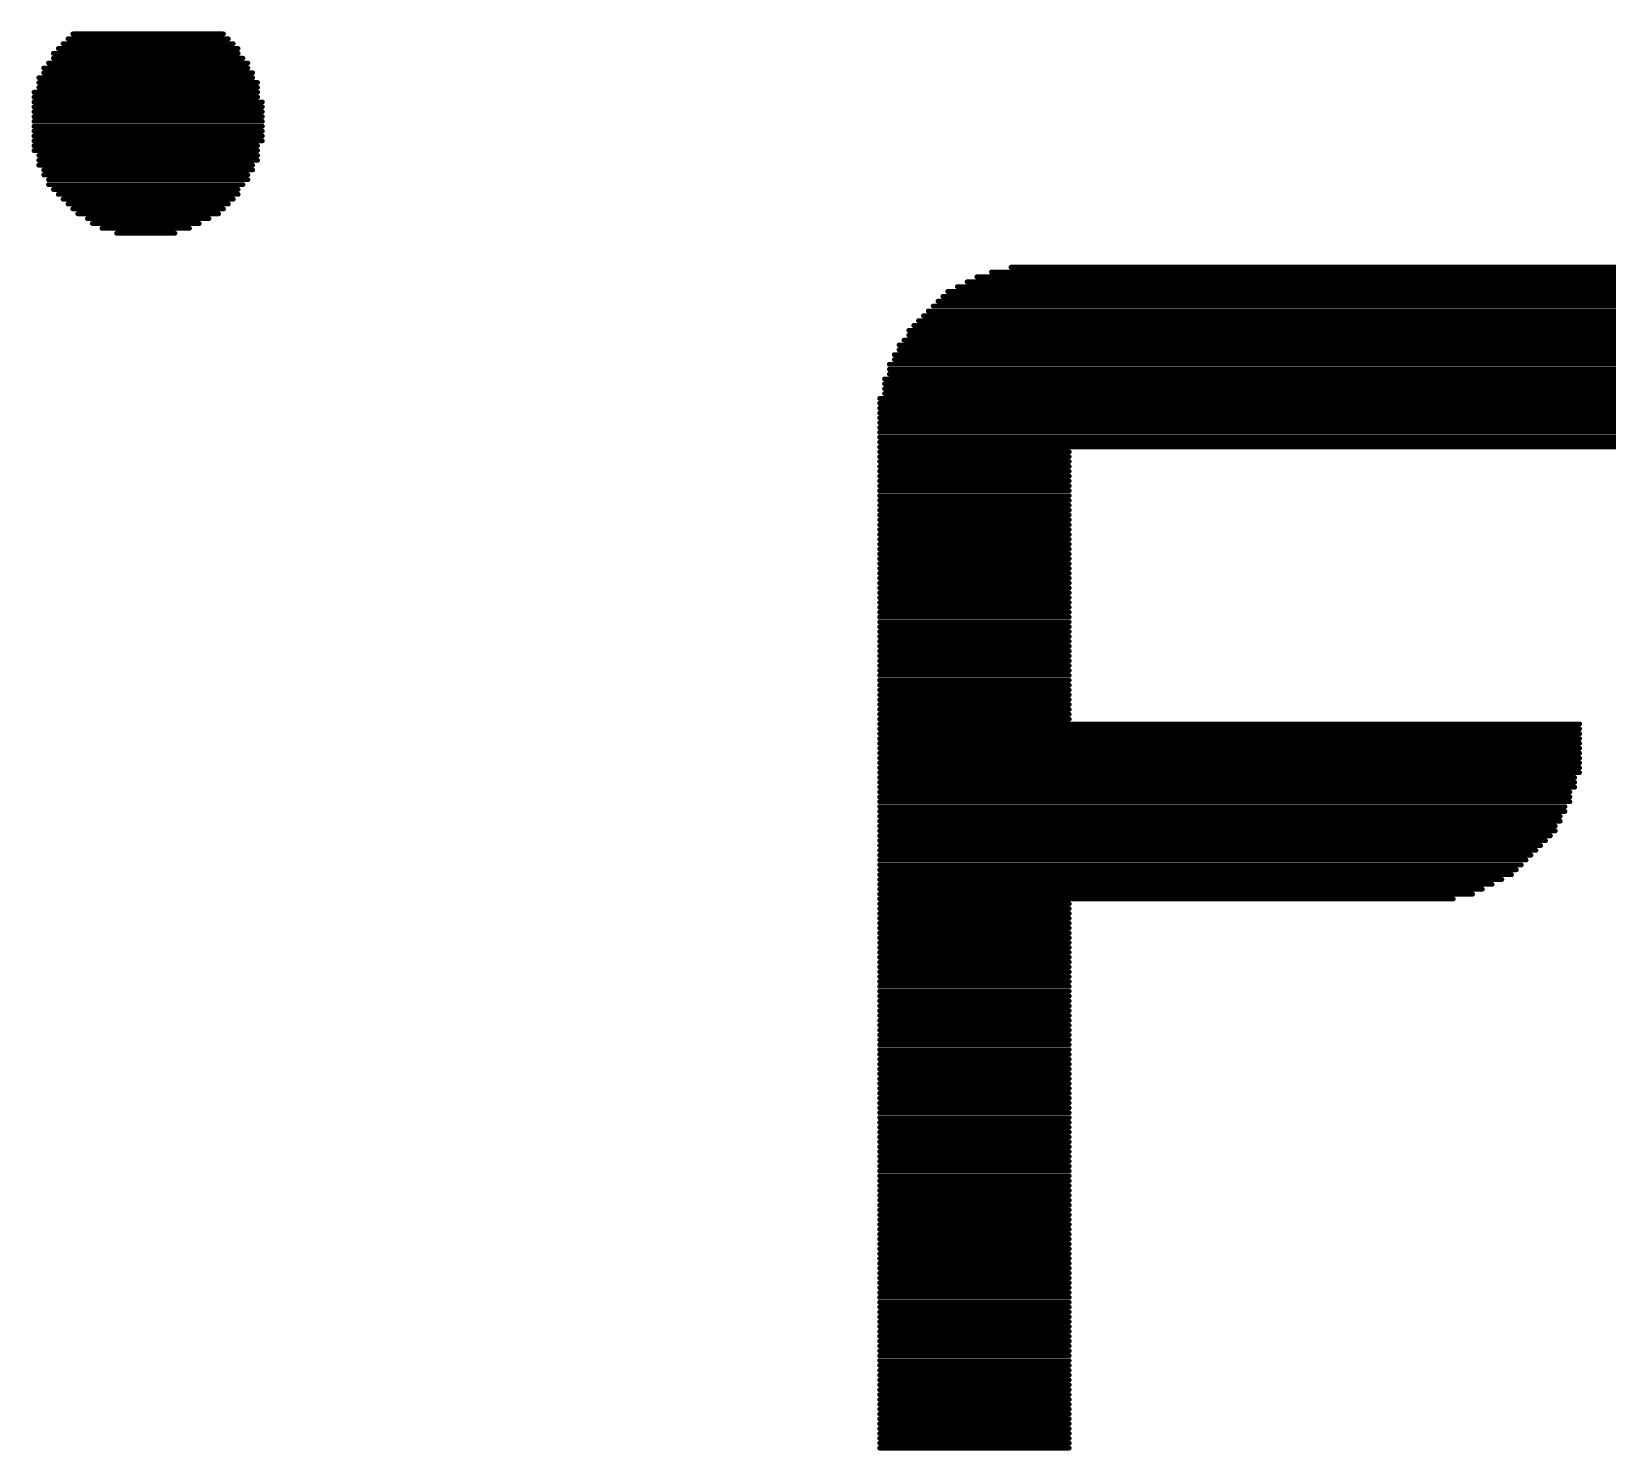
# Model space of a CAD drawing. Header units: millimetres. Extents: x 45 to 209, y 90 to 189.
# Drawn here: x 140.1 to 142.158, y 95.464 to 97.318 of the extents above; entities that cross this region are included whole.
import ezdxf

# ---------------------------------------------------------------- set-up
doc = ezdxf.new("R2010")
doc.units = ezdxf.units.MM
doc.layers.add('TopOverlay', color=2, linetype='Continuous')

# ---------------------------------------------------------------- blocks, each defined once
blk = doc.blocks.new('5394DE47_A0E8_4329_8464_7791B7C19310_63')
at = {"layer": 'TopOverlay', "const_width": 0.00635}
for points in [[(6.4277, 3.153), (6.6373, 3.153)], [(6.4341, 3.1594), (6.6309, 3.1594)], [(6.4087, 3.134), (6.65, 3.134)], [(6.4087, 3.1276), (6.6563, 3.1276)], [(6.415, 3.1403), (6.65, 3.1403)], [(6.4214, 3.1467), (6.6436, 3.1467)], [(6.396, 3.1149), (6.6627, 3.1149)], [(6.396, 3.1086), (6.669, 3.1086)], [(6.4023, 3.1213), (6.6627, 3.1213)], [(6.3896, 3.1022), (6.669, 3.1022)], [(6.3896, 3.0959), (6.6754, 3.0959)], [(6.3896, 3.0895), (6.6754, 3.0895)], [(6.3833, 3.0832), (6.6754, 3.0832)], [(6.3833, 3.0768), (6.6754, 3.0768)], [(6.3833, 3.0705), (6.6817, 3.0705)], [(6.3833, 3.0641), (6.6817, 3.0641)], [(6.3833, 3.0578), (6.6817, 3.0578)], [(6.3833, 3.0514), (6.6817, 3.0514)], [(6.3833, 3.0451), (6.6817, 3.0451)], [(6.3833, 3.0387), (6.6817, 3.0387)], [(6.3833, 3.0324), (6.6817, 3.0324)], [(6.3833, 3.026), (6.6817, 3.026)], [(6.3833, 3.0197), (6.6817, 3.0197)], [(6.3833, 3.0133), (6.6754, 3.0133)], [(6.3833, 3.007), (6.6754, 3.007)], [(6.3896, 3.0006), (6.6754, 3.0006)], [(6.3896, 2.9943), (6.6754, 2.9943)], [(6.3896, 2.9879), (6.669, 2.9879)], [(6.396, 2.9816), (6.669, 2.9816)], [(6.396, 2.9752), (6.6627, 2.9752)], [(6.4023, 2.9689), (6.6627, 2.9689)], [(6.4023, 2.9625), (6.6563, 2.9625)], [(6.4087, 2.9562), (6.65, 2.9562)], [(6.415, 2.9498), (6.65, 2.9498)], [(6.4214, 2.9435), (6.6436, 2.9435)], [(6.4277, 2.9371), (6.6373, 2.9371)], [(6.4341, 2.9308), (6.6309, 2.9308)], [(6.4404, 2.9244), (6.6246, 2.9244)], [(6.4531, 2.9181), (6.6119, 2.9181)], [(6.4595, 2.9117), (6.5992, 2.9117)], [(6.4722, 2.9054), (6.5865, 2.9054)], [(6.4912, 2.899), (6.5674, 2.899)], [(7.6152, 2.8419), (8.6058, 2.8419)], [(7.6342, 2.8482), (8.6058, 2.8482)], [(7.6596, 2.8546), (8.5994, 2.8546)], [(7.5771, 2.8228), (8.6058, 2.8228)], [(7.5898, 2.8292), (8.6058, 2.8292)], [(7.6025, 2.8355), (8.6058, 2.8355)], [(7.5517, 2.7974), (8.6058, 2.7974)], [(7.558, 2.8038), (8.6058, 2.8038)], [(7.5644, 2.8101), (8.6058, 2.8101)], [(7.5707, 2.8165), (8.6058, 2.8165)], [(7.5326, 2.7784), (8.6058, 2.7784)], [(7.539, 2.7847), (8.6058, 2.7847)], [(7.5453, 2.7911), (8.6058, 2.7911)], [(7.5199, 2.7593), (8.6058, 2.7593)], [(7.5263, 2.772), (8.6058, 2.772)], [(7.5263, 2.7657), (8.6058, 2.7657)], [(7.5072, 2.7403), (8.6058, 2.7403)], [(7.5136, 2.753), (8.6058, 2.753)], [(7.5136, 2.7466), (8.6058, 2.7466)], [(7.5009, 2.7276), (8.6058, 2.7276)], [(7.5009, 2.7212), (8.6058, 2.7212)], [(7.5009, 2.7149), (8.6058, 2.7149)], [(7.5072, 2.7339), (8.6058, 2.7339)], [(7.4945, 2.7085), (8.6058, 2.7085)], [(7.4945, 2.7022), (8.6058, 2.7022)], [(7.4945, 2.6958), (8.6058, 2.6958)], [(7.4882, 2.6831), (8.6058, 2.6831)], [(7.4882, 2.6768), (8.6058, 2.6768)], [(7.4945, 2.6895), (8.6058, 2.6895)], [(7.4882, 2.6704), (8.6058, 2.6704)], [(7.4882, 2.6641), (8.6058, 2.6641)], [(7.4882, 2.6577), (8.6058, 2.6577)], [(7.4882, 2.6514), (8.6058, 2.6514)], [(7.4882, 2.645), (8.6058, 2.645)], [(7.4882, 2.6387), (8.6058, 2.6387)], [(7.4882, 2.6323), (8.6058, 2.6323)], [(7.4882, 2.626), (8.6058, 2.626)], [(7.4882, 2.6196), (8.6058, 2.6196)], [(7.4882, 2.6133), (7.7358, 2.6133)], [(7.4882, 2.6069), (7.7358, 2.6069)], [(7.4882, 2.6006), (7.7358, 2.6006)], [(7.4882, 2.5942), (7.7358, 2.5942)], [(7.4882, 2.5879), (7.7358, 2.5879)], [(7.4882, 2.5815), (7.7358, 2.5815)], [(7.4882, 2.5752), (7.7358, 2.5752)], [(7.4882, 2.5688), (7.7358, 2.5688)], [(7.4882, 2.5625), (7.7358, 2.5625)], [(7.4882, 2.5561), (7.7358, 2.5561)], [(7.4882, 2.5498), (7.7358, 2.5498)], [(7.4882, 2.5434), (7.7358, 2.5434)], [(7.4882, 2.5371), (7.7358, 2.5371)], [(7.4882, 2.5307), (7.7358, 2.5307)], [(7.4882, 2.5244), (7.7358, 2.5244)], [(7.4882, 2.518), (7.7358, 2.518)], [(7.4882, 2.5117), (7.7358, 2.5117)], [(7.4882, 2.5053), (7.7358, 2.5053)], [(7.4882, 2.499), (7.7358, 2.499)], [(7.4882, 2.4926), (7.7358, 2.4926)], [(7.4882, 2.4863), (7.7358, 2.4863)], [(7.4882, 2.4799), (7.7358, 2.4799)], [(7.4882, 2.4736), (7.7358, 2.4736)], [(7.4882, 2.4672), (7.7358, 2.4672)], [(7.4882, 2.4609), (7.7358, 2.4609)], [(7.4882, 2.4545), (7.7358, 2.4545)], [(7.4882, 2.4482), (7.7358, 2.4482)], [(7.4882, 2.4418), (7.7358, 2.4418)], [(7.4882, 2.4355), (7.7358, 2.4355)], [(7.4882, 2.4291), (7.7358, 2.4291)], [(7.4882, 2.4228), (7.7358, 2.4228)], [(7.4882, 2.4164), (7.7358, 2.4164)], [(7.4882, 2.4101), (7.7358, 2.4101)], [(7.4882, 2.4037), (7.7358, 2.4037)], [(7.4882, 2.3974), (7.7358, 2.3974)], [(7.4882, 2.391), (7.7358, 2.391)], [(7.4882, 2.3847), (7.7358, 2.3847)], [(7.4882, 2.3783), (7.7358, 2.3783)], [(7.4882, 2.372), (7.7358, 2.372)], [(7.4882, 2.3656), (7.7358, 2.3656)], [(7.4882, 2.3593), (7.7358, 2.3593)], [(7.4882, 2.3529), (7.7358, 2.3529)], [(7.4882, 2.3466), (7.7358, 2.3466)], [(7.4882, 2.3402), (7.7358, 2.3402)], [(7.4882, 2.3339), (7.7358, 2.3339)], [(7.4882, 2.3275), (7.7358, 2.3275)], [(7.4882, 2.3212), (7.7358, 2.3212)], [(7.4882, 2.3148), (7.7358, 2.3148)], [(7.4882, 2.3085), (7.7358, 2.3085)], [(7.4882, 2.3021), (7.7358, 2.3021)], [(7.4882, 2.2958), (7.7358, 2.2958)], [(7.4882, 2.2894), (7.7358, 2.2894)], [(7.4882, 2.2831), (7.7358, 2.2831)], [(7.4882, 2.2767), (7.7358, 2.2767)], [(7.4882, 2.2704), (7.7358, 2.2704)], [(7.4882, 2.264), (7.7358, 2.264)], [(7.4882, 2.2577), (8.4026, 2.2577)], [(7.4882, 2.2513), (8.4026, 2.2513)], [(7.4882, 2.245), (8.4026, 2.245)], [(7.4882, 2.2386), (8.4026, 2.2386)], [(7.4882, 2.2323), (8.4026, 2.2323)], [(7.4882, 2.2259), (8.4026, 2.2259)], [(7.4882, 2.2196), (8.4026, 2.2196)], [(7.4882, 2.2132), (8.4026, 2.2132)], [(7.4882, 2.2069), (8.4026, 2.2069)], [(7.4882, 2.2005), (8.4026, 2.2005)], [(7.4882, 2.1942), (8.4026, 2.1942)], [(7.4882, 2.1878), (8.3962, 2.1878)], [(7.4882, 2.1815), (8.3962, 2.1815)], [(7.4882, 2.1751), (8.3962, 2.1751)], [(7.4882, 2.1688), (8.3899, 2.1688)], [(7.4882, 2.1624), (8.3899, 2.1624)], [(7.4882, 2.1561), (8.3899, 2.1561)], [(7.4882, 2.1497), (8.3835, 2.1497)], [(7.4882, 2.1434), (8.3835, 2.1434)], [(7.4882, 2.137), (8.3772, 2.137)], [(7.4882, 2.1307), (8.3772, 2.1307)], [(7.4882, 2.1243), (8.3708, 2.1243)], [(7.4882, 2.118), (8.3708, 2.118)], [(7.4882, 2.1116), (8.3645, 2.1116)], [(7.4882, 2.1053), (8.3581, 2.1053)], [(7.4882, 2.0989), (8.3518, 2.0989)], [(7.4882, 2.0926), (8.3454, 2.0926)], [(7.4882, 2.0862), (8.3391, 2.0862)], [(7.4882, 2.0799), (8.3327, 2.0799)], [(7.4882, 2.0735), (8.3264, 2.0735)], [(7.4882, 2.0672), (8.32, 2.0672)], [(7.4882, 2.0608), (8.3137, 2.0608)], [(7.4882, 2.0545), (8.301, 2.0545)], [(7.4882, 2.0481), (8.2883, 2.0481)], [(7.4882, 2.0418), (8.2756, 2.0418)], [(7.4882, 2.0354), (8.2629, 2.0354)], [(7.4882, 2.0291), (8.2375, 2.0291)], [(7.4882, 2.0227), (7.7358, 2.0227)], [(7.4882, 2.0164), (7.7358, 2.0164)], [(7.4882, 2.01), (7.7358, 2.01)], [(7.4882, 2.0037), (7.7358, 2.0037)], [(7.4882, 1.9973), (7.7358, 1.9973)], [(7.4882, 1.991), (7.7358, 1.991)], [(7.4882, 1.9846), (7.7358, 1.9846)], [(7.4882, 1.9783), (7.7358, 1.9783)], [(7.4882, 1.9719), (7.7358, 1.9719)], [(7.4882, 1.9656), (7.7358, 1.9656)], [(7.4882, 1.9592), (7.7358, 1.9592)], [(7.4882, 1.9529), (7.7358, 1.9529)], [(7.4882, 1.9465), (7.7358, 1.9465)], [(7.4882, 1.9402), (7.7358, 1.9402)], [(7.4882, 1.9338), (7.7358, 1.9338)], [(7.4882, 1.9275), (7.7358, 1.9275)], [(7.4882, 1.9211), (7.7358, 1.9211)], [(7.4882, 1.9148), (7.7358, 1.9148)], [(7.4882, 1.9084), (7.7358, 1.9084)], [(7.4882, 1.9021), (7.7358, 1.9021)], [(7.4882, 1.8957), (7.7358, 1.8957)], [(7.4882, 1.8894), (7.7358, 1.8894)], [(7.4882, 1.883), (7.7358, 1.883)], [(7.4882, 1.8767), (7.7358, 1.8767)], [(7.4882, 1.8703), (7.7358, 1.8703)], [(7.4882, 1.864), (7.7358, 1.864)], [(7.4882, 1.8576), (7.7358, 1.8576)], [(7.4882, 1.8513), (7.7358, 1.8513)], [(7.4882, 1.8449), (7.7358, 1.8449)], [(7.4882, 1.8386), (7.7358, 1.8386)], [(7.4882, 1.8322), (7.7358, 1.8322)], [(7.4882, 1.8259), (7.7358, 1.8259)], [(7.4882, 1.8195), (7.7358, 1.8195)], [(7.4882, 1.8132), (7.7358, 1.8132)], [(7.4882, 1.8068), (7.7358, 1.8068)], [(7.4882, 1.8005), (7.7358, 1.8005)], [(7.4882, 1.7941), (7.7358, 1.7941)], [(7.4882, 1.7878), (7.7358, 1.7878)], [(7.4882, 1.7814), (7.7358, 1.7814)], [(7.4882, 1.7751), (7.7358, 1.7751)], [(7.4882, 1.7687), (7.7358, 1.7687)], [(7.4882, 1.7624), (7.7358, 1.7624)], [(7.4882, 1.756), (7.7358, 1.756)], [(7.4882, 1.7497), (7.7358, 1.7497)], [(7.4882, 1.7433), (7.7358, 1.7433)], [(7.4882, 1.737), (7.7358, 1.737)], [(7.4882, 1.7306), (7.7358, 1.7306)], [(7.4882, 1.7243), (7.7358, 1.7243)], [(7.4882, 1.7179), (7.7358, 1.7179)], [(7.4882, 1.7116), (7.7358, 1.7116)], [(7.4882, 1.7052), (7.7358, 1.7052)], [(7.4882, 1.6989), (7.7358, 1.6989)], [(7.4882, 1.6925), (7.7358, 1.6925)], [(7.4882, 1.6862), (7.7358, 1.6862)], [(7.4882, 1.6798), (7.7358, 1.6798)], [(7.4882, 1.6735), (7.7358, 1.6735)], [(7.4882, 1.6671), (7.7358, 1.6671)], [(7.4882, 1.6608), (7.7358, 1.6608)], [(7.4882, 1.6544), (7.7358, 1.6544)], [(7.4882, 1.6481), (7.7358, 1.6481)], [(7.4882, 1.6417), (7.7358, 1.6417)], [(7.4882, 1.6354), (7.7358, 1.6354)], [(7.4882, 1.629), (7.7358, 1.629)], [(7.4882, 1.6227), (7.7358, 1.6227)], [(7.4882, 1.6163), (7.7358, 1.6163)], [(7.4882, 1.61), (7.7358, 1.61)], [(7.4882, 1.6036), (7.7358, 1.6036)], [(7.4882, 1.5973), (7.7358, 1.5973)], [(7.4882, 1.5909), (7.7358, 1.5909)], [(7.4882, 1.5846), (7.7358, 1.5846)], [(7.4882, 1.5782), (7.7358, 1.5782)], [(7.4882, 1.5719), (7.7358, 1.5719)], [(7.4882, 1.5655), (7.7358, 1.5655)], [(7.4882, 1.5592), (7.7358, 1.5592)], [(7.4882, 1.5528), (7.7358, 1.5528)], [(7.4882, 1.5465), (7.7358, 1.5465)], [(7.4882, 1.5401), (7.7358, 1.5401)], [(7.4882, 1.5338), (7.7358, 1.5338)], [(7.4882, 1.5274), (7.7358, 1.5274)], [(7.4882, 1.5211), (7.7358, 1.5211)], [(7.4882, 1.5147), (7.7358, 1.5147)], [(7.4882, 1.5084), (7.7358, 1.5084)], [(7.4882, 1.502), (7.7358, 1.502)], [(7.4882, 1.4957), (7.7358, 1.4957)], [(7.4882, 1.4893), (7.7358, 1.4893)], [(7.4882, 1.483), (7.7358, 1.483)], [(7.4882, 1.4766), (7.7358, 1.4766)], [(7.4882, 1.4703), (7.7358, 1.4703)], [(7.4882, 1.4639), (7.7358, 1.4639)], [(7.4882, 1.4576), (7.7358, 1.4576)], [(7.4882, 1.4512), (7.7358, 1.4512)], [(7.4882, 1.4449), (7.7358, 1.4449)], [(7.4882, 1.4385), (7.7358, 1.4385)], [(7.4882, 1.4322), (7.7358, 1.4322)], [(7.4882, 1.4258), (7.7358, 1.4258)], [(7.4882, 1.4195), (7.7358, 1.4195)], [(7.4882, 1.4131), (7.7358, 1.4131)], [(7.4882, 1.4068), (7.7358, 1.4068)], [(7.4882, 1.4004), (7.7358, 1.4004)], [(7.4882, 1.3941), (7.7358, 1.3941)], [(7.4882, 1.3877), (7.7358, 1.3877)], [(7.4882, 1.3814), (7.7358, 1.3814)], [(7.4882, 1.375), (7.7358, 1.375)], [(7.4882, 1.3687), (7.7358, 1.3687)], [(7.4882, 1.3623), (7.7358, 1.3623)], [(7.4882, 1.356), (7.7358, 1.356)], [(7.4882, 1.3496), (7.7358, 1.3496)], [(7.4882, 1.3433), (7.7358, 1.3433)], [(7.4882, 1.3369), (7.7358, 1.3369)], [(7.4882, 1.3306), (7.7358, 1.3306)], [(7.4882, 1.3242), (7.7358, 1.3242)], [(7.4882, 1.3179), (7.7358, 1.3179)], [(7.4882, 1.3115), (7.7358, 1.3115)]]:
    blk.add_lwpolyline(points, dxfattribs=at)
at = {"layer": 'TopOverlay', "const_width": 0.00317}
for points in [[(6.4262, 3.153, 1), (6.4293, 3.153, 1)], [(6.4325, 3.1594, 1), (6.4357, 3.1594, 1)], [(6.6294, 3.1594, 1), (6.6325, 3.1594, 1)], [(6.6357, 3.153, 1), (6.6389, 3.153, 1)], [(6.4071, 3.134, 1), (6.4103, 3.134, 1)], [(6.4071, 3.1276, 1), (6.4103, 3.1276, 1)], [(6.4135, 3.1403, 1), (6.4166, 3.1403, 1)], [(6.4198, 3.1467, 1), (6.423, 3.1467, 1)], [(6.6421, 3.1467, 1), (6.6452, 3.1467, 1)], [(6.6484, 3.1403, 1), (6.6516, 3.1403, 1)], [(6.6484, 3.134, 1), (6.6516, 3.134, 1)], [(6.6548, 3.1276, 1), (6.6579, 3.1276, 1)], [(6.3944, 3.1149, 1), (6.3976, 3.1149, 1)], [(6.3944, 3.1086, 1), (6.3976, 3.1086, 1)], [(6.4008, 3.1213, 1), (6.4039, 3.1213, 1)], [(6.6611, 3.1213, 1), (6.6643, 3.1213, 1)], [(6.6611, 3.1149, 1), (6.6643, 3.1149, 1)], [(6.6675, 3.1086, 1), (6.6706, 3.1086, 1)], [(6.3881, 3.1022, 1), (6.3912, 3.1022, 1)], [(6.3881, 3.0959, 1), (6.3912, 3.0959, 1)], [(6.3881, 3.0895, 1), (6.3912, 3.0895, 1)], [(6.6675, 3.1022, 1), (6.6706, 3.1022, 1)], [(6.6738, 3.0959, 1), (6.677, 3.0959, 1)], [(6.6738, 3.0895, 1), (6.677, 3.0895, 1)], [(6.3817, 3.0832, 1), (6.3849, 3.0832, 1)], [(6.3817, 3.0768, 1), (6.3849, 3.0768, 1)], [(6.3817, 3.0705, 1), (6.3849, 3.0705, 1)], [(6.6738, 3.0832, 1), (6.677, 3.0832, 1)], [(6.6738, 3.0768, 1), (6.677, 3.0768, 1)], [(6.6802, 3.0705, 1), (6.6833, 3.0705, 1)], [(6.3817, 3.0641, 1), (6.3849, 3.0641, 1)], [(6.3817, 3.0578, 1), (6.3849, 3.0578, 1)], [(6.3817, 3.0514, 1), (6.3849, 3.0514, 1)], [(6.3817, 3.0451, 1), (6.3849, 3.0451, 1)], [(6.6802, 3.0641, 1), (6.6833, 3.0641, 1)], [(6.6802, 3.0578, 1), (6.6833, 3.0578, 1)], [(6.6802, 3.0514, 1), (6.6833, 3.0514, 1)], [(6.6802, 3.0451, 1), (6.6833, 3.0451, 1)], [(6.3817, 3.0387, 1), (6.3849, 3.0387, 1)], [(6.3817, 3.0324, 1), (6.3849, 3.0324, 1)], [(6.3817, 3.026, 1), (6.3849, 3.026, 1)], [(6.6802, 3.0387, 1), (6.6833, 3.0387, 1)], [(6.6802, 3.0324, 1), (6.6833, 3.0324, 1)], [(6.6802, 3.026, 1), (6.6833, 3.026, 1)], [(6.3817, 3.0197, 1), (6.3849, 3.0197, 1)], [(6.3817, 3.0133, 1), (6.3849, 3.0133, 1)], [(6.3817, 3.007, 1), (6.3849, 3.007, 1)], [(6.6738, 3.0133, 1), (6.677, 3.0133, 1)], [(6.6738, 3.007, 1), (6.677, 3.007, 1)], [(6.6802, 3.0197, 1), (6.6833, 3.0197, 1)], [(6.3881, 3.0006, 1), (6.3912, 3.0006, 1)], [(6.3881, 2.9943, 1), (6.3912, 2.9943, 1)], [(6.3881, 2.9879, 1), (6.3912, 2.9879, 1)], [(6.6675, 2.9879, 1), (6.6706, 2.9879, 1)], [(6.6738, 3.0006, 1), (6.677, 3.0006, 1)], [(6.6738, 2.9943, 1), (6.677, 2.9943, 1)], [(6.3944, 2.9816, 1), (6.3976, 2.9816, 1)], [(6.3944, 2.9752, 1), (6.3976, 2.9752, 1)], [(6.4008, 2.9689, 1), (6.4039, 2.9689, 1)], [(6.4008, 2.9625, 1), (6.4039, 2.9625, 1)], [(6.6548, 2.9625, 1), (6.6579, 2.9625, 1)], [(6.6611, 2.9752, 1), (6.6643, 2.9752, 1)], [(6.6611, 2.9689, 1), (6.6643, 2.9689, 1)], [(6.6675, 2.9816, 1), (6.6706, 2.9816, 1)], [(6.4071, 2.9562, 1), (6.4103, 2.9562, 1)], [(6.4135, 2.9498, 1), (6.4166, 2.9498, 1)], [(6.4198, 2.9435, 1), (6.423, 2.9435, 1)], [(6.6421, 2.9435, 1), (6.6452, 2.9435, 1)], [(6.6484, 2.9562, 1), (6.6516, 2.9562, 1)], [(6.6484, 2.9498, 1), (6.6516, 2.9498, 1)], [(6.4262, 2.9371, 1), (6.4293, 2.9371, 1)], [(6.4325, 2.9308, 1), (6.4357, 2.9308, 1)], [(6.4389, 2.9244, 1), (6.442, 2.9244, 1)], [(6.623, 2.9244, 1), (6.6262, 2.9244, 1)], [(6.6294, 2.9308, 1), (6.6325, 2.9308, 1)], [(6.6357, 2.9371, 1), (6.6389, 2.9371, 1)], [(6.4516, 2.9181, 1), (6.4547, 2.9181, 1)], [(6.4579, 2.9117, 1), (6.4611, 2.9117, 1)], [(6.4706, 2.9054, 1), (6.4738, 2.9054, 1)], [(6.5849, 2.9054, 1), (6.5881, 2.9054, 1)], [(6.5976, 2.9117, 1), (6.6008, 2.9117, 1)], [(6.6103, 2.9181, 1), (6.6135, 2.9181, 1)], [(6.4897, 2.899, 1), (6.4928, 2.899, 1)], [(6.5659, 2.899, 1), (6.569, 2.899, 1)], [(7.6136, 2.8419, 1), (7.6168, 2.8419, 1)], [(7.6327, 2.8482, 1), (7.6358, 2.8482, 1)], [(7.6581, 2.8546, 1), (7.6612, 2.8546, 1)], [(7.5755, 2.8228, 1), (7.5787, 2.8228, 1)], [(7.5882, 2.8292, 1), (7.5914, 2.8292, 1)], [(7.6009, 2.8355, 1), (7.6041, 2.8355, 1)], [(7.5501, 2.7974, 1), (7.5533, 2.7974, 1)], [(7.5565, 2.8038, 1), (7.5596, 2.8038, 1)], [(7.5628, 2.8101, 1), (7.566, 2.8101, 1)], [(7.5692, 2.8165, 1), (7.5723, 2.8165, 1)], [(7.5311, 2.7784, 1), (7.5342, 2.7784, 1)], [(7.5374, 2.7847, 1), (7.5406, 2.7847, 1)], [(7.5438, 2.7911, 1), (7.5469, 2.7911, 1)], [(7.5184, 2.7593, 1), (7.5215, 2.7593, 1)], [(7.5247, 2.772, 1), (7.5279, 2.772, 1)], [(7.5247, 2.7657, 1), (7.5279, 2.7657, 1)], [(7.5057, 2.7403, 1), (7.5088, 2.7403, 1)], [(7.512, 2.753, 1), (7.5152, 2.753, 1)], [(7.512, 2.7466, 1), (7.5152, 2.7466, 1)], [(7.4993, 2.7276, 1), (7.5025, 2.7276, 1)], [(7.4993, 2.7212, 1), (7.5025, 2.7212, 1)], [(7.4993, 2.7149, 1), (7.5025, 2.7149, 1)], [(7.5057, 2.7339, 1), (7.5088, 2.7339, 1)], [(7.493, 2.7085, 1), (7.4961, 2.7085, 1)], [(7.493, 2.7022, 1), (7.4961, 2.7022, 1)], [(7.493, 2.6958, 1), (7.4961, 2.6958, 1)], [(7.4866, 2.6831, 1), (7.4898, 2.6831, 1)], [(7.4866, 2.6768, 1), (7.4898, 2.6768, 1)], [(7.493, 2.6895, 1), (7.4961, 2.6895, 1)], [(7.4866, 2.6704, 1), (7.4898, 2.6704, 1)], [(7.4866, 2.6641, 1), (7.4898, 2.6641, 1)], [(7.4866, 2.6577, 1), (7.4898, 2.6577, 1)], [(7.4866, 2.6514, 1), (7.4898, 2.6514, 1)], [(7.4866, 2.645, 1), (7.4898, 2.645, 1)], [(7.4866, 2.6387, 1), (7.4898, 2.6387, 1)], [(7.4866, 2.6323, 1), (7.4898, 2.6323, 1)], [(7.4866, 2.626, 1), (7.4898, 2.626, 1)], [(7.4866, 2.6196, 1), (7.4898, 2.6196, 1)], [(7.4866, 2.6133, 1), (7.4898, 2.6133, 1)], [(7.7343, 2.6133, 1), (7.7374, 2.6133, 1)], [(7.4866, 2.6069, 1), (7.4898, 2.6069, 1)], [(7.4866, 2.6006, 1), (7.4898, 2.6006, 1)], [(7.4866, 2.5942, 1), (7.4898, 2.5942, 1)], [(7.7343, 2.6069, 1), (7.7374, 2.6069, 1)], [(7.7343, 2.6006, 1), (7.7374, 2.6006, 1)], [(7.7343, 2.5942, 1), (7.7374, 2.5942, 1)], [(7.4866, 2.5879, 1), (7.4898, 2.5879, 1)], [(7.4866, 2.5815, 1), (7.4898, 2.5815, 1)], [(7.4866, 2.5752, 1), (7.4898, 2.5752, 1)], [(7.7343, 2.5879, 1), (7.7374, 2.5879, 1)], [(7.7343, 2.5815, 1), (7.7374, 2.5815, 1)], [(7.7343, 2.5752, 1), (7.7374, 2.5752, 1)], [(7.4866, 2.5688, 1), (7.4898, 2.5688, 1)], [(7.4866, 2.5625, 1), (7.4898, 2.5625, 1)], [(7.4866, 2.5561, 1), (7.4898, 2.5561, 1)], [(7.7343, 2.5688, 1), (7.7374, 2.5688, 1)], [(7.7343, 2.5625, 1), (7.7374, 2.5625, 1)], [(7.7343, 2.5561, 1), (7.7374, 2.5561, 1)], [(7.4866, 2.5498, 1), (7.4898, 2.5498, 1)], [(7.4866, 2.5434, 1), (7.4898, 2.5434, 1)], [(7.4866, 2.5371, 1), (7.4898, 2.5371, 1)], [(7.4866, 2.5307, 1), (7.4898, 2.5307, 1)], [(7.7343, 2.5498, 1), (7.7374, 2.5498, 1)], [(7.7343, 2.5434, 1), (7.7374, 2.5434, 1)], [(7.7343, 2.5371, 1), (7.7374, 2.5371, 1)], [(7.7343, 2.5307, 1), (7.7374, 2.5307, 1)], [(7.4866, 2.5244, 1), (7.4898, 2.5244, 1)], [(7.4866, 2.518, 1), (7.4898, 2.518, 1)], [(7.4866, 2.5117, 1), (7.4898, 2.5117, 1)], [(7.7343, 2.5244, 1), (7.7374, 2.5244, 1)], [(7.7343, 2.518, 1), (7.7374, 2.518, 1)], [(7.7343, 2.5117, 1), (7.7374, 2.5117, 1)], [(7.4866, 2.5053, 1), (7.4898, 2.5053, 1)], [(7.4866, 2.499, 1), (7.4898, 2.499, 1)], [(7.4866, 2.4926, 1), (7.4898, 2.4926, 1)], [(7.7343, 2.5053, 1), (7.7374, 2.5053, 1)], [(7.7343, 2.499, 1), (7.7374, 2.499, 1)], [(7.7343, 2.4926, 1), (7.7374, 2.4926, 1)], [(7.4866, 2.4863, 1), (7.4898, 2.4863, 1)], [(7.4866, 2.4799, 1), (7.4898, 2.4799, 1)], [(7.4866, 2.4736, 1), (7.4898, 2.4736, 1)], [(7.7343, 2.4863, 1), (7.7374, 2.4863, 1)], [(7.7343, 2.4799, 1), (7.7374, 2.4799, 1)], [(7.7343, 2.4736, 1), (7.7374, 2.4736, 1)], [(7.4866, 2.4672, 1), (7.4898, 2.4672, 1)], [(7.4866, 2.4609, 1), (7.4898, 2.4609, 1)], [(7.4866, 2.4545, 1), (7.4898, 2.4545, 1)], [(7.4866, 2.4482, 1), (7.4898, 2.4482, 1)], [(7.7343, 2.4672, 1), (7.7374, 2.4672, 1)], [(7.7343, 2.4609, 1), (7.7374, 2.4609, 1)], [(7.7343, 2.4545, 1), (7.7374, 2.4545, 1)], [(7.7343, 2.4482, 1), (7.7374, 2.4482, 1)], [(7.4866, 2.4418, 1), (7.4898, 2.4418, 1)], [(7.4866, 2.4355, 1), (7.4898, 2.4355, 1)], [(7.4866, 2.4291, 1), (7.4898, 2.4291, 1)], [(7.7343, 2.4418, 1), (7.7374, 2.4418, 1)], [(7.7343, 2.4355, 1), (7.7374, 2.4355, 1)], [(7.7343, 2.4291, 1), (7.7374, 2.4291, 1)], [(7.4866, 2.4228, 1), (7.4898, 2.4228, 1)], [(7.4866, 2.4164, 1), (7.4898, 2.4164, 1)], [(7.4866, 2.4101, 1), (7.4898, 2.4101, 1)], [(7.7343, 2.4228, 1), (7.7374, 2.4228, 1)], [(7.7343, 2.4164, 1), (7.7374, 2.4164, 1)], [(7.7343, 2.4101, 1), (7.7374, 2.4101, 1)], [(7.4866, 2.4037, 1), (7.4898, 2.4037, 1)], [(7.4866, 2.3974, 1), (7.4898, 2.3974, 1)], [(7.4866, 2.391, 1), (7.4898, 2.391, 1)], [(7.7343, 2.4037, 1), (7.7374, 2.4037, 1)], [(7.7343, 2.3974, 1), (7.7374, 2.3974, 1)], [(7.7343, 2.391, 1), (7.7374, 2.391, 1)], [(7.4866, 2.3847, 1), (7.4898, 2.3847, 1)], [(7.4866, 2.3783, 1), (7.4898, 2.3783, 1)], [(7.4866, 2.372, 1), (7.4898, 2.372, 1)], [(7.4866, 2.3656, 1), (7.4898, 2.3656, 1)], [(7.7343, 2.3847, 1), (7.7374, 2.3847, 1)], [(7.7343, 2.3783, 1), (7.7374, 2.3783, 1)], [(7.7343, 2.372, 1), (7.7374, 2.372, 1)], [(7.7343, 2.3656, 1), (7.7374, 2.3656, 1)], [(7.4866, 2.3593, 1), (7.4898, 2.3593, 1)], [(7.4866, 2.3529, 1), (7.4898, 2.3529, 1)], [(7.4866, 2.3466, 1), (7.4898, 2.3466, 1)], [(7.7343, 2.3593, 1), (7.7374, 2.3593, 1)], [(7.7343, 2.3529, 1), (7.7374, 2.3529, 1)], [(7.7343, 2.3466, 1), (7.7374, 2.3466, 1)], [(7.4866, 2.3402, 1), (7.4898, 2.3402, 1)], [(7.4866, 2.3339, 1), (7.4898, 2.3339, 1)], [(7.4866, 2.3275, 1), (7.4898, 2.3275, 1)], [(7.7343, 2.3402, 1), (7.7374, 2.3402, 1)], [(7.7343, 2.3339, 1), (7.7374, 2.3339, 1)], [(7.7343, 2.3275, 1), (7.7374, 2.3275, 1)], [(7.4866, 2.3212, 1), (7.4898, 2.3212, 1)], [(7.4866, 2.3148, 1), (7.4898, 2.3148, 1)], [(7.4866, 2.3085, 1), (7.4898, 2.3085, 1)], [(7.7343, 2.3212, 1), (7.7374, 2.3212, 1)], [(7.7343, 2.3148, 1), (7.7374, 2.3148, 1)], [(7.7343, 2.3085, 1), (7.7374, 2.3085, 1)], [(7.4866, 2.3021, 1), (7.4898, 2.3021, 1)], [(7.4866, 2.2958, 1), (7.4898, 2.2958, 1)], [(7.4866, 2.2894, 1), (7.4898, 2.2894, 1)], [(7.4866, 2.2831, 1), (7.4898, 2.2831, 1)], [(7.7343, 2.3021, 1), (7.7374, 2.3021, 1)], [(7.7343, 2.2958, 1), (7.7374, 2.2958, 1)], [(7.7343, 2.2894, 1), (7.7374, 2.2894, 1)], [(7.7343, 2.2831, 1), (7.7374, 2.2831, 1)], [(7.4866, 2.2767, 1), (7.4898, 2.2767, 1)], [(7.4866, 2.2704, 1), (7.4898, 2.2704, 1)], [(7.4866, 2.264, 1), (7.4898, 2.264, 1)], [(7.7343, 2.2767, 1), (7.7374, 2.2767, 1)], [(7.7343, 2.2704, 1), (7.7374, 2.2704, 1)], [(7.7343, 2.264, 1), (7.7374, 2.264, 1)], [(7.4866, 2.2577, 1), (7.4898, 2.2577, 1)], [(7.4866, 2.2513, 1), (7.4898, 2.2513, 1)], [(7.4866, 2.245, 1), (7.4898, 2.245, 1)], [(8.401, 2.2577, 1), (8.4042, 2.2577, 1)], [(8.401, 2.2513, 1), (8.4042, 2.2513, 1)], [(8.401, 2.245, 1), (8.4042, 2.245, 1)], [(7.4866, 2.2386, 1), (7.4898, 2.2386, 1)], [(7.4866, 2.2323, 1), (7.4898, 2.2323, 1)], [(7.4866, 2.2259, 1), (7.4898, 2.2259, 1)], [(8.401, 2.2386, 1), (8.4042, 2.2386, 1)], [(8.401, 2.2323, 1), (8.4042, 2.2323, 1)], [(8.401, 2.2259, 1), (8.4042, 2.2259, 1)], [(7.4866, 2.2196, 1), (7.4898, 2.2196, 1)], [(7.4866, 2.2132, 1), (7.4898, 2.2132, 1)], [(7.4866, 2.2069, 1), (7.4898, 2.2069, 1)], [(7.4866, 2.2005, 1), (7.4898, 2.2005, 1)], [(8.401, 2.2196, 1), (8.4042, 2.2196, 1)], [(8.401, 2.2132, 1), (8.4042, 2.2132, 1)], [(8.401, 2.2069, 1), (8.4042, 2.2069, 1)], [(8.401, 2.2005, 1), (8.4042, 2.2005, 1)], [(7.4866, 2.1942, 1), (7.4898, 2.1942, 1)], [(7.4866, 2.1878, 1), (7.4898, 2.1878, 1)], [(7.4866, 2.1815, 1), (7.4898, 2.1815, 1)], [(8.3947, 2.1878, 1), (8.3978, 2.1878, 1)], [(8.3947, 2.1815, 1), (8.3978, 2.1815, 1)], [(8.401, 2.1942, 1), (8.4042, 2.1942, 1)], [(7.4866, 2.1751, 1), (7.4898, 2.1751, 1)], [(7.4866, 2.1688, 1), (7.4898, 2.1688, 1)], [(7.4866, 2.1624, 1), (7.4898, 2.1624, 1)], [(8.3883, 2.1688, 1), (8.3915, 2.1688, 1)], [(8.3883, 2.1624, 1), (8.3915, 2.1624, 1)], [(8.3947, 2.1751, 1), (8.3978, 2.1751, 1)], [(7.4866, 2.1561, 1), (7.4898, 2.1561, 1)], [(7.4866, 2.1497, 1), (7.4898, 2.1497, 1)], [(7.4866, 2.1434, 1), (7.4898, 2.1434, 1)], [(8.382, 2.1497, 1), (8.3851, 2.1497, 1)], [(8.382, 2.1434, 1), (8.3851, 2.1434, 1)], [(8.3883, 2.1561, 1), (8.3915, 2.1561, 1)], [(7.4866, 2.137, 1), (7.4898, 2.137, 1)], [(7.4866, 2.1307, 1), (7.4898, 2.1307, 1)], [(7.4866, 2.1243, 1), (7.4898, 2.1243, 1)], [(7.4866, 2.118, 1), (7.4898, 2.118, 1)], [(8.3693, 2.1243, 1), (8.3724, 2.1243, 1)], [(8.3693, 2.118, 1), (8.3724, 2.118, 1)], [(8.3756, 2.137, 1), (8.3788, 2.137, 1)], [(8.3756, 2.1307, 1), (8.3788, 2.1307, 1)], [(7.4866, 2.1116, 1), (7.4898, 2.1116, 1)], [(7.4866, 2.1053, 1), (7.4898, 2.1053, 1)], [(7.4866, 2.0989, 1), (7.4898, 2.0989, 1)], [(8.3502, 2.0989, 1), (8.3534, 2.0989, 1)], [(8.3566, 2.1053, 1), (8.3597, 2.1053, 1)], [(8.3629, 2.1116, 1), (8.3661, 2.1116, 1)], [(7.4866, 2.0926, 1), (7.4898, 2.0926, 1)], [(7.4866, 2.0862, 1), (7.4898, 2.0862, 1)], [(7.4866, 2.0799, 1), (7.4898, 2.0799, 1)], [(8.3312, 2.0799, 1), (8.3343, 2.0799, 1)], [(8.3375, 2.0862, 1), (8.3407, 2.0862, 1)], [(8.3439, 2.0926, 1), (8.347, 2.0926, 1)], [(7.4866, 2.0735, 1), (7.4898, 2.0735, 1)], [(7.4866, 2.0672, 1), (7.4898, 2.0672, 1)], [(7.4866, 2.0608, 1), (7.4898, 2.0608, 1)], [(8.3121, 2.0608, 1), (8.3153, 2.0608, 1)], [(8.3185, 2.0672, 1), (8.3216, 2.0672, 1)], [(8.3248, 2.0735, 1), (8.328, 2.0735, 1)], [(7.4866, 2.0545, 1), (7.4898, 2.0545, 1)], [(7.4866, 2.0481, 1), (7.4898, 2.0481, 1)], [(7.4866, 2.0418, 1), (7.4898, 2.0418, 1)], [(7.4866, 2.0354, 1), (7.4898, 2.0354, 1)], [(8.2613, 2.0354, 1), (8.2645, 2.0354, 1)], [(8.274, 2.0418, 1), (8.2772, 2.0418, 1)], [(8.2867, 2.0481, 1), (8.2899, 2.0481, 1)], [(8.2994, 2.0545, 1), (8.3026, 2.0545, 1)], [(7.4866, 2.0291, 1), (7.4898, 2.0291, 1)], [(7.4866, 2.0227, 1), (7.4898, 2.0227, 1)], [(7.4866, 2.0164, 1), (7.4898, 2.0164, 1)], [(7.7343, 2.0227, 1), (7.7374, 2.0227, 1)], [(7.7343, 2.0164, 1), (7.7374, 2.0164, 1)], [(8.2359, 2.0291, 1), (8.2391, 2.0291, 1)], [(7.4866, 2.01, 1), (7.4898, 2.01, 1)], [(7.4866, 2.0037, 1), (7.4898, 2.0037, 1)], [(7.4866, 1.9973, 1), (7.4898, 1.9973, 1)], [(7.7343, 2.01, 1), (7.7374, 2.01, 1)], [(7.7343, 2.0037, 1), (7.7374, 2.0037, 1)], [(7.7343, 1.9973, 1), (7.7374, 1.9973, 1)], [(7.4866, 1.991, 1), (7.4898, 1.991, 1)], [(7.4866, 1.9846, 1), (7.4898, 1.9846, 1)], [(7.4866, 1.9783, 1), (7.4898, 1.9783, 1)], [(7.7343, 1.991, 1), (7.7374, 1.991, 1)], [(7.7343, 1.9846, 1), (7.7374, 1.9846, 1)], [(7.7343, 1.9783, 1), (7.7374, 1.9783, 1)], [(7.4866, 1.9719, 1), (7.4898, 1.9719, 1)], [(7.4866, 1.9656, 1), (7.4898, 1.9656, 1)], [(7.4866, 1.9592, 1), (7.4898, 1.9592, 1)], [(7.4866, 1.9529, 1), (7.4898, 1.9529, 1)], [(7.7343, 1.9719, 1), (7.7374, 1.9719, 1)], [(7.7343, 1.9656, 1), (7.7374, 1.9656, 1)], [(7.7343, 1.9592, 1), (7.7374, 1.9592, 1)], [(7.7343, 1.9529, 1), (7.7374, 1.9529, 1)], [(7.4866, 1.9465, 1), (7.4898, 1.9465, 1)], [(7.4866, 1.9402, 1), (7.4898, 1.9402, 1)], [(7.4866, 1.9338, 1), (7.4898, 1.9338, 1)], [(7.7343, 1.9465, 1), (7.7374, 1.9465, 1)], [(7.7343, 1.9402, 1), (7.7374, 1.9402, 1)], [(7.7343, 1.9338, 1), (7.7374, 1.9338, 1)], [(7.4866, 1.9275, 1), (7.4898, 1.9275, 1)], [(7.4866, 1.9211, 1), (7.4898, 1.9211, 1)], [(7.4866, 1.9148, 1), (7.4898, 1.9148, 1)], [(7.7343, 1.9275, 1), (7.7374, 1.9275, 1)], [(7.7343, 1.9211, 1), (7.7374, 1.9211, 1)], [(7.7343, 1.9148, 1), (7.7374, 1.9148, 1)], [(7.4866, 1.9084, 1), (7.4898, 1.9084, 1)], [(7.4866, 1.9021, 1), (7.4898, 1.9021, 1)], [(7.4866, 1.8957, 1), (7.4898, 1.8957, 1)], [(7.7343, 1.9084, 1), (7.7374, 1.9084, 1)], [(7.7343, 1.9021, 1), (7.7374, 1.9021, 1)], [(7.7343, 1.8957, 1), (7.7374, 1.8957, 1)], [(7.4866, 1.8894, 1), (7.4898, 1.8894, 1)], [(7.4866, 1.883, 1), (7.4898, 1.883, 1)], [(7.4866, 1.8767, 1), (7.4898, 1.8767, 1)], [(7.7343, 1.8894, 1), (7.7374, 1.8894, 1)], [(7.7343, 1.883, 1), (7.7374, 1.883, 1)], [(7.7343, 1.8767, 1), (7.7374, 1.8767, 1)], [(7.4866, 1.8703, 1), (7.4898, 1.8703, 1)], [(7.4866, 1.864, 1), (7.4898, 1.864, 1)], [(7.4866, 1.8576, 1), (7.4898, 1.8576, 1)], [(7.4866, 1.8513, 1), (7.4898, 1.8513, 1)], [(7.7343, 1.8703, 1), (7.7374, 1.8703, 1)], [(7.7343, 1.864, 1), (7.7374, 1.864, 1)], [(7.7343, 1.8576, 1), (7.7374, 1.8576, 1)], [(7.7343, 1.8513, 1), (7.7374, 1.8513, 1)], [(7.4866, 1.8449, 1), (7.4898, 1.8449, 1)], [(7.4866, 1.8386, 1), (7.4898, 1.8386, 1)], [(7.4866, 1.8322, 1), (7.4898, 1.8322, 1)], [(7.7343, 1.8449, 1), (7.7374, 1.8449, 1)], [(7.7343, 1.8386, 1), (7.7374, 1.8386, 1)], [(7.7343, 1.8322, 1), (7.7374, 1.8322, 1)], [(7.4866, 1.8259, 1), (7.4898, 1.8259, 1)], [(7.4866, 1.8195, 1), (7.4898, 1.8195, 1)], [(7.4866, 1.8132, 1), (7.4898, 1.8132, 1)], [(7.7343, 1.8259, 1), (7.7374, 1.8259, 1)], [(7.7343, 1.8195, 1), (7.7374, 1.8195, 1)], [(7.7343, 1.8132, 1), (7.7374, 1.8132, 1)], [(7.4866, 1.8068, 1), (7.4898, 1.8068, 1)], [(7.4866, 1.8005, 1), (7.4898, 1.8005, 1)], [(7.4866, 1.7941, 1), (7.4898, 1.7941, 1)], [(7.7343, 1.8068, 1), (7.7374, 1.8068, 1)], [(7.7343, 1.8005, 1), (7.7374, 1.8005, 1)], [(7.7343, 1.7941, 1), (7.7374, 1.7941, 1)], [(7.4866, 1.7878, 1), (7.4898, 1.7878, 1)], [(7.4866, 1.7814, 1), (7.4898, 1.7814, 1)], [(7.4866, 1.7751, 1), (7.4898, 1.7751, 1)], [(7.4866, 1.7687, 1), (7.4898, 1.7687, 1)], [(7.7343, 1.7878, 1), (7.7374, 1.7878, 1)], [(7.7343, 1.7814, 1), (7.7374, 1.7814, 1)], [(7.7343, 1.7751, 1), (7.7374, 1.7751, 1)], [(7.7343, 1.7687, 1), (7.7374, 1.7687, 1)], [(7.4866, 1.7624, 1), (7.4898, 1.7624, 1)], [(7.4866, 1.756, 1), (7.4898, 1.756, 1)], [(7.4866, 1.7497, 1), (7.4898, 1.7497, 1)], [(7.7343, 1.7624, 1), (7.7374, 1.7624, 1)], [(7.7343, 1.756, 1), (7.7374, 1.756, 1)], [(7.7343, 1.7497, 1), (7.7374, 1.7497, 1)], [(7.4866, 1.7433, 1), (7.4898, 1.7433, 1)], [(7.4866, 1.737, 1), (7.4898, 1.737, 1)], [(7.4866, 1.7306, 1), (7.4898, 1.7306, 1)], [(7.7343, 1.7433, 1), (7.7374, 1.7433, 1)], [(7.7343, 1.737, 1), (7.7374, 1.737, 1)], [(7.7343, 1.7306, 1), (7.7374, 1.7306, 1)], [(7.4866, 1.7243, 1), (7.4898, 1.7243, 1)], [(7.4866, 1.7179, 1), (7.4898, 1.7179, 1)], [(7.4866, 1.7116, 1), (7.4898, 1.7116, 1)], [(7.7343, 1.7243, 1), (7.7374, 1.7243, 1)], [(7.7343, 1.7179, 1), (7.7374, 1.7179, 1)], [(7.7343, 1.7116, 1), (7.7374, 1.7116, 1)], [(7.4866, 1.7052, 1), (7.4898, 1.7052, 1)], [(7.4866, 1.6989, 1), (7.4898, 1.6989, 1)], [(7.4866, 1.6925, 1), (7.4898, 1.6925, 1)], [(7.4866, 1.6862, 1), (7.4898, 1.6862, 1)], [(7.7343, 1.7052, 1), (7.7374, 1.7052, 1)], [(7.7343, 1.6989, 1), (7.7374, 1.6989, 1)], [(7.7343, 1.6925, 1), (7.7374, 1.6925, 1)], [(7.7343, 1.6862, 1), (7.7374, 1.6862, 1)], [(7.4866, 1.6798, 1), (7.4898, 1.6798, 1)], [(7.4866, 1.6735, 1), (7.4898, 1.6735, 1)], [(7.4866, 1.6671, 1), (7.4898, 1.6671, 1)], [(7.7343, 1.6798, 1), (7.7374, 1.6798, 1)], [(7.7343, 1.6735, 1), (7.7374, 1.6735, 1)], [(7.7343, 1.6671, 1), (7.7374, 1.6671, 1)], [(7.4866, 1.6608, 1), (7.4898, 1.6608, 1)], [(7.4866, 1.6544, 1), (7.4898, 1.6544, 1)], [(7.4866, 1.6481, 1), (7.4898, 1.6481, 1)], [(7.7343, 1.6608, 1), (7.7374, 1.6608, 1)], [(7.7343, 1.6544, 1), (7.7374, 1.6544, 1)], [(7.7343, 1.6481, 1), (7.7374, 1.6481, 1)], [(7.4866, 1.6417, 1), (7.4898, 1.6417, 1)], [(7.4866, 1.6354, 1), (7.4898, 1.6354, 1)], [(7.4866, 1.629, 1), (7.4898, 1.629, 1)], [(7.7343, 1.6417, 1), (7.7374, 1.6417, 1)], [(7.7343, 1.6354, 1), (7.7374, 1.6354, 1)], [(7.7343, 1.629, 1), (7.7374, 1.629, 1)], [(7.4866, 1.6227, 1), (7.4898, 1.6227, 1)], [(7.4866, 1.6163, 1), (7.4898, 1.6163, 1)], [(7.4866, 1.61, 1), (7.4898, 1.61, 1)], [(7.4866, 1.6036, 1), (7.4898, 1.6036, 1)], [(7.7343, 1.6227, 1), (7.7374, 1.6227, 1)], [(7.7343, 1.6163, 1), (7.7374, 1.6163, 1)], [(7.7343, 1.61, 1), (7.7374, 1.61, 1)], [(7.7343, 1.6036, 1), (7.7374, 1.6036, 1)], [(7.4866, 1.5973, 1), (7.4898, 1.5973, 1)], [(7.4866, 1.5909, 1), (7.4898, 1.5909, 1)], [(7.4866, 1.5846, 1), (7.4898, 1.5846, 1)], [(7.7343, 1.5973, 1), (7.7374, 1.5973, 1)], [(7.7343, 1.5909, 1), (7.7374, 1.5909, 1)], [(7.7343, 1.5846, 1), (7.7374, 1.5846, 1)], [(7.4866, 1.5782, 1), (7.4898, 1.5782, 1)], [(7.4866, 1.5719, 1), (7.4898, 1.5719, 1)], [(7.4866, 1.5655, 1), (7.4898, 1.5655, 1)], [(7.7343, 1.5782, 1), (7.7374, 1.5782, 1)], [(7.7343, 1.5719, 1), (7.7374, 1.5719, 1)], [(7.7343, 1.5655, 1), (7.7374, 1.5655, 1)], [(7.4866, 1.5592, 1), (7.4898, 1.5592, 1)], [(7.4866, 1.5528, 1), (7.4898, 1.5528, 1)], [(7.4866, 1.5465, 1), (7.4898, 1.5465, 1)], [(7.7343, 1.5592, 1), (7.7374, 1.5592, 1)], [(7.7343, 1.5528, 1), (7.7374, 1.5528, 1)], [(7.7343, 1.5465, 1), (7.7374, 1.5465, 1)], [(7.4866, 1.5401, 1), (7.4898, 1.5401, 1)], [(7.4866, 1.5338, 1), (7.4898, 1.5338, 1)], [(7.4866, 1.5274, 1), (7.4898, 1.5274, 1)], [(7.4866, 1.5211, 1), (7.4898, 1.5211, 1)], [(7.7343, 1.5401, 1), (7.7374, 1.5401, 1)], [(7.7343, 1.5338, 1), (7.7374, 1.5338, 1)], [(7.7343, 1.5274, 1), (7.7374, 1.5274, 1)], [(7.7343, 1.5211, 1), (7.7374, 1.5211, 1)], [(7.4866, 1.5147, 1), (7.4898, 1.5147, 1)], [(7.4866, 1.5084, 1), (7.4898, 1.5084, 1)], [(7.4866, 1.502, 1), (7.4898, 1.502, 1)], [(7.7343, 1.5147, 1), (7.7374, 1.5147, 1)], [(7.7343, 1.5084, 1), (7.7374, 1.5084, 1)], [(7.7343, 1.502, 1), (7.7374, 1.502, 1)], [(7.4866, 1.4957, 1), (7.4898, 1.4957, 1)], [(7.4866, 1.4893, 1), (7.4898, 1.4893, 1)], [(7.4866, 1.483, 1), (7.4898, 1.483, 1)], [(7.7343, 1.4957, 1), (7.7374, 1.4957, 1)], [(7.7343, 1.4893, 1), (7.7374, 1.4893, 1)], [(7.7343, 1.483, 1), (7.7374, 1.483, 1)], [(7.4866, 1.4766, 1), (7.4898, 1.4766, 1)], [(7.4866, 1.4703, 1), (7.4898, 1.4703, 1)], [(7.4866, 1.4639, 1), (7.4898, 1.4639, 1)], [(7.7343, 1.4766, 1), (7.7374, 1.4766, 1)], [(7.7343, 1.4703, 1), (7.7374, 1.4703, 1)], [(7.7343, 1.4639, 1), (7.7374, 1.4639, 1)], [(7.4866, 1.4576, 1), (7.4898, 1.4576, 1)], [(7.4866, 1.4512, 1), (7.4898, 1.4512, 1)], [(7.4866, 1.4449, 1), (7.4898, 1.4449, 1)], [(7.4866, 1.4385, 1), (7.4898, 1.4385, 1)], [(7.7343, 1.4576, 1), (7.7374, 1.4576, 1)], [(7.7343, 1.4512, 1), (7.7374, 1.4512, 1)], [(7.7343, 1.4449, 1), (7.7374, 1.4449, 1)], [(7.7343, 1.4385, 1), (7.7374, 1.4385, 1)], [(7.4866, 1.4322, 1), (7.4898, 1.4322, 1)], [(7.4866, 1.4258, 1), (7.4898, 1.4258, 1)], [(7.4866, 1.4195, 1), (7.4898, 1.4195, 1)], [(7.7343, 1.4322, 1), (7.7374, 1.4322, 1)], [(7.7343, 1.4258, 1), (7.7374, 1.4258, 1)], [(7.7343, 1.4195, 1), (7.7374, 1.4195, 1)], [(7.4866, 1.4131, 1), (7.4898, 1.4131, 1)], [(7.4866, 1.4068, 1), (7.4898, 1.4068, 1)], [(7.4866, 1.4004, 1), (7.4898, 1.4004, 1)], [(7.7343, 1.4131, 1), (7.7374, 1.4131, 1)], [(7.7343, 1.4068, 1), (7.7374, 1.4068, 1)], [(7.7343, 1.4004, 1), (7.7374, 1.4004, 1)], [(7.4866, 1.3941, 1), (7.4898, 1.3941, 1)], [(7.4866, 1.3877, 1), (7.4898, 1.3877, 1)], [(7.4866, 1.3814, 1), (7.4898, 1.3814, 1)], [(7.7343, 1.3941, 1), (7.7374, 1.3941, 1)], [(7.7343, 1.3877, 1), (7.7374, 1.3877, 1)], [(7.7343, 1.3814, 1), (7.7374, 1.3814, 1)], [(7.4866, 1.375, 1), (7.4898, 1.375, 1)], [(7.4866, 1.3687, 1), (7.4898, 1.3687, 1)], [(7.4866, 1.3623, 1), (7.4898, 1.3623, 1)], [(7.4866, 1.356, 1), (7.4898, 1.356, 1)], [(7.7343, 1.375, 1), (7.7374, 1.375, 1)], [(7.7343, 1.3687, 1), (7.7374, 1.3687, 1)], [(7.7343, 1.3623, 1), (7.7374, 1.3623, 1)], [(7.7343, 1.356, 1), (7.7374, 1.356, 1)], [(7.4866, 1.3496, 1), (7.4898, 1.3496, 1)], [(7.4866, 1.3433, 1), (7.4898, 1.3433, 1)], [(7.4866, 1.3369, 1), (7.4898, 1.3369, 1)], [(7.7343, 1.3496, 1), (7.7374, 1.3496, 1)], [(7.7343, 1.3433, 1), (7.7374, 1.3433, 1)], [(7.7343, 1.3369, 1), (7.7374, 1.3369, 1)], [(7.4866, 1.3306, 1), (7.4898, 1.3306, 1)], [(7.4866, 1.3242, 1), (7.4898, 1.3242, 1)], [(7.4866, 1.3179, 1), (7.4898, 1.3179, 1)], [(7.7343, 1.3306, 1), (7.7374, 1.3306, 1)], [(7.7343, 1.3242, 1), (7.7374, 1.3242, 1)], [(7.7343, 1.3179, 1), (7.7374, 1.3179, 1)], [(7.4866, 1.3115, 1), (7.4898, 1.3115, 1)], [(7.7343, 1.3115, 1), (7.7374, 1.3115, 1)]]:
    blk.add_lwpolyline(points, format="xyb", close=True, dxfattribs=at)

msp = doc.modelspace()

# ---------------------------------------------------------------- block references
at = {"rotation": 360}
msp.add_blockref('5394DE47_A0E8_4329_8464_7791B7C19310_63', (133.7194, 94.1552), dxfattribs=at)

doc.saveas('drawing.dxf')
